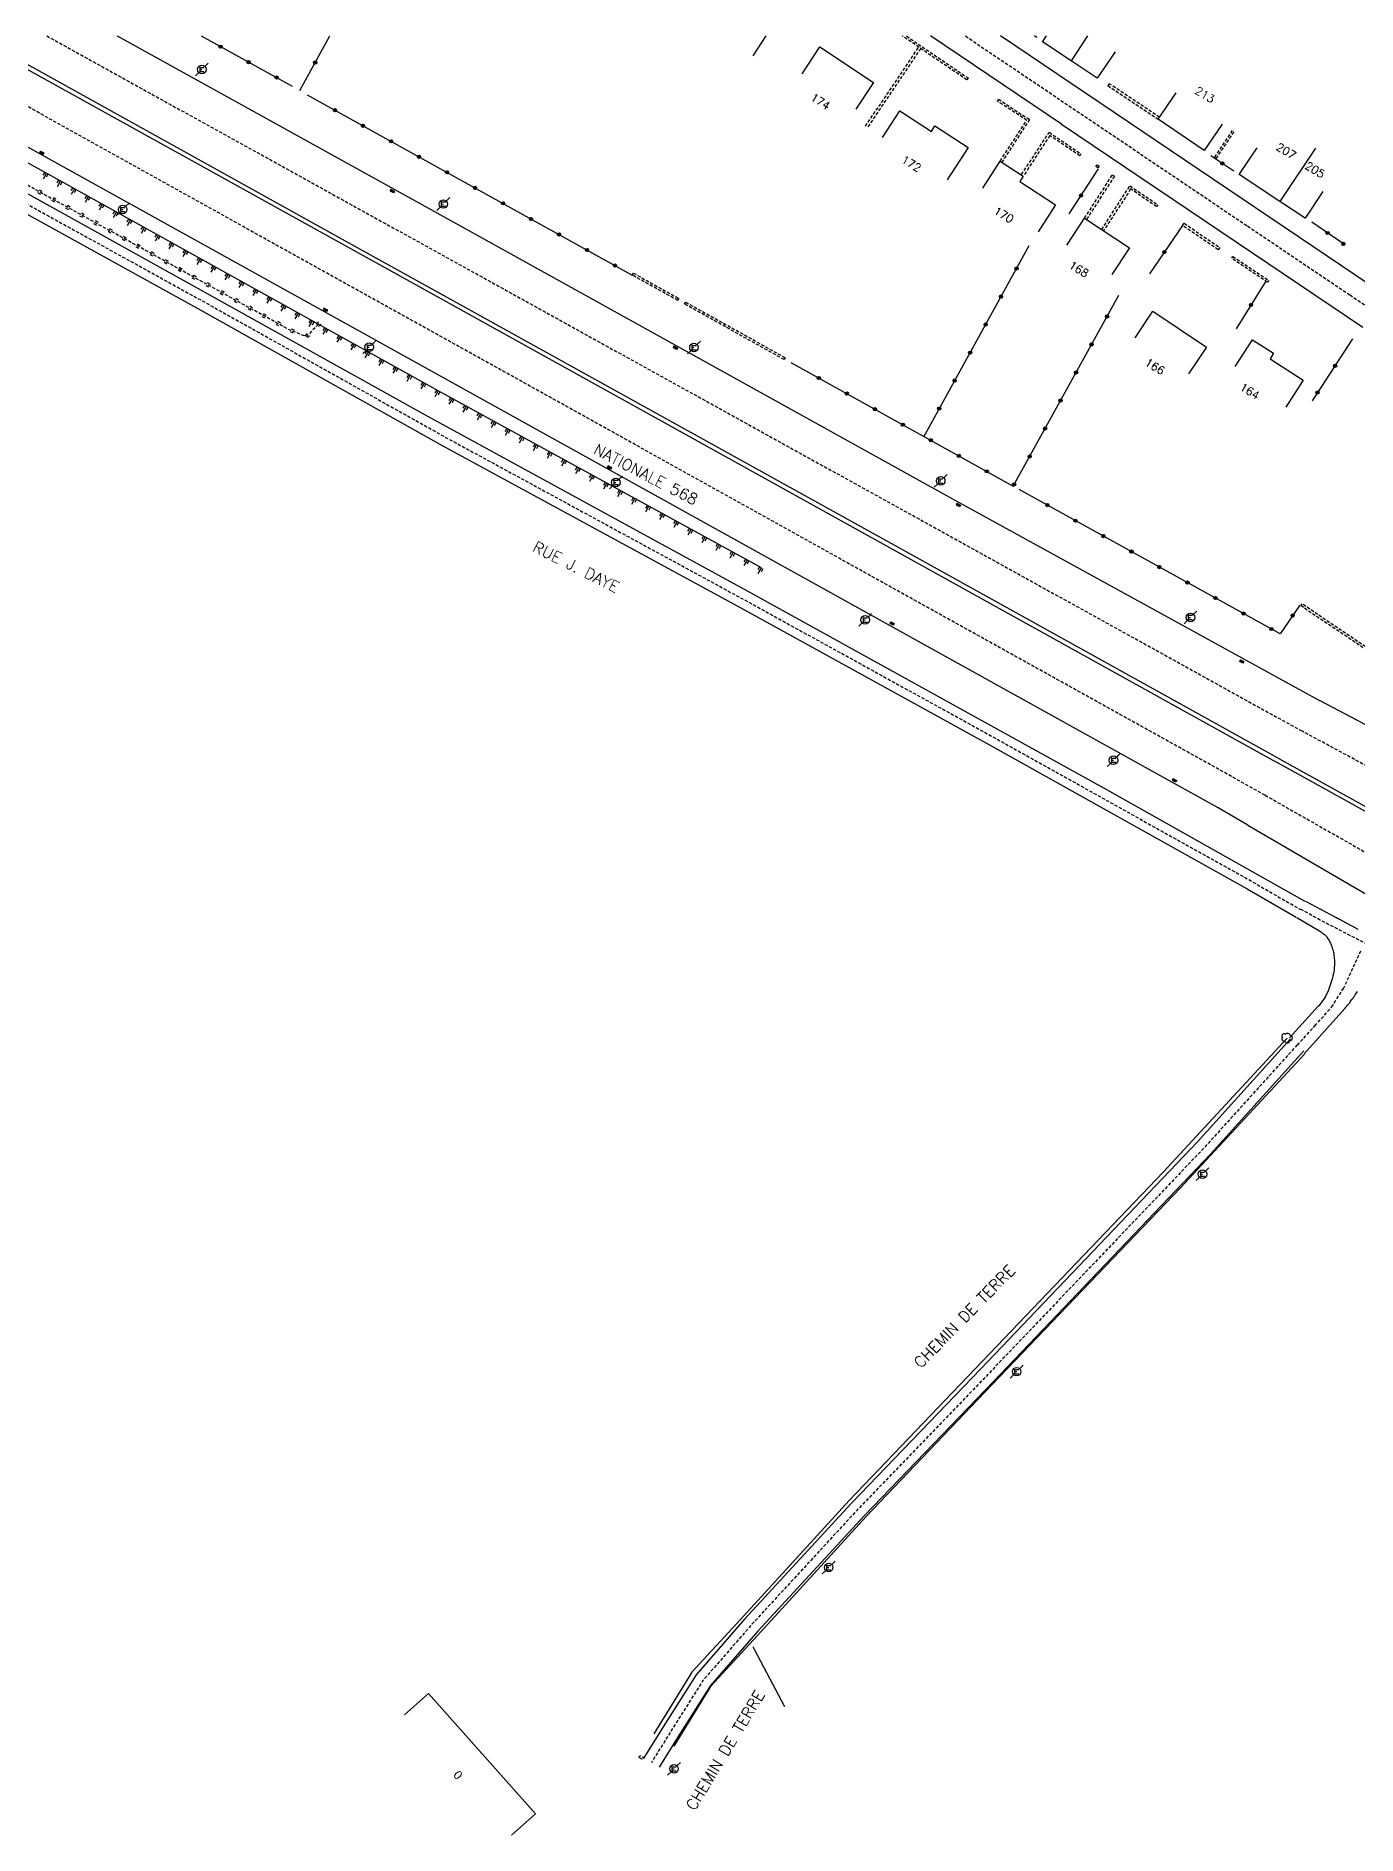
# Model space of a CAD drawing. Header units: millimetres. Extents: x 160000 to 161001, y 127000 to 128000.
# Drawn here: x 160671.1 to 160877.4, y 127719 to 128000 of the extents above; entities that cross this region are included whole.
import ezdxf
from ezdxf.enums import TextEntityAlignment as Align

# ---------------------------------------------------------------- set-up
doc = ezdxf.new("R2010")
doc.units = ezdxf.units.MM
doc.linetypes.add('DASHED', pattern=[0.75, 0.5, -0.25])
doc.layers.get('0').update_dxf_attribs({"linetype": 'CONTINUOUS'})
for name, color, linetype in [('W0001', 6, 'DASHED'), ('W0008', 7, 'CONTINUOUS'), ('W0100', 7, 'CONTINUOUS'), ('W0112', 1, 'DASHED'), ('W0211', 2, 'CONTINUOUS'), ('W0220', 5, 'DASHED'), ('W0300', 7, 'CONTINUOUS'), ('W0302', 3, 'CONTINUOUS'), ('W0322', 7, 'CONTINUOUS'), ('W0400', 7, 'CONTINUOUS'), ('W0471', 7, 'CONTINUOUS'), ('W0989', 7, 'CONTINUOUS'), ('W0991', 7, 'CONTINUOUS'), ('W1102', 7, 'CONTINUOUS')]:
    doc.layers.add(name, color=color, linetype=linetype)
doc.styles.get("Standard").update_dxf_attribs({"font": 'romans.shx', "width": 0.85})

# ---------------------------------------------------------------- blocks, each defined once
blk = doc.blocks.new('t322o')
at = {"color": 0, "linetype": 'Continuous'}
for radius in [0.25, 0.15]:
    blk.add_circle((0, 0), radius, dxfattribs=at)
blk = doc.blocks.new('T400')
for p, q in [((-0.15, 0.3), (0.15, 0.3)), ((-0.15, -0.25), (-0.15, 0.3)), ((-0.15, 0.15), (0.15, 0.15)), ((-0.15, 0), (0.15, 0)), ((0.15, 0.3), (0.15, -0.25)), ((-0.15, -0.15), (0.15, -0.15)), ((-0.15, -0.25), (-0.15, -0.3)), ((-0.15, -0.3), (0.15, -0.3)), ((0.15, -0.3), (0.15, -0.25))]:
    blk.add_line(p, q)
blk = doc.blocks.new('T471')
for p, q in [((-0.333334, 0.333334), (-0.333334, -0.333334)), ((-0.333334, 0.333334), (0.333334, 0.333334)), ((-0.333334, 0), (0, 0)), ((0.500001, 0.500001), (1.000002, 1.000002)), ((-0.500001, -0.500001), (-1.000002, -1.000002)), ((-0.333334, -0.333334), (0.333334, -0.333334))]:
    blk.add_line(p, q)
blk.add_ellipse((0, 0), major_axis=(0.471405, 0.471405), ratio=1, start_param=5.4977871438, end_param=11.780972451)
blk = doc.blocks.new('t211o')
at = {"color": 0, "linetype": 'Continuous'}
for p, q in [((-0.29, 0.5), (-0.29, 0)), ((0, 1), (0, 0)), ((0.29, 0.5), (0.29, 0))]:
    blk.add_line(p, q, dxfattribs=at)
blk = doc.blocks.new('t220o')
at = {"color": 0, "linetype": 'Continuous'}
for p, q in [((-0.25, 0.25), (0.25, 0.25)), ((-0.25, -0.25), (0.25, -0.25))]:
    blk.add_line(p, q, dxfattribs=at)
blk = doc.blocks.new('T300')
for p, q in [((-0.8, 0.51), (-0.86, 0.34)), ((-0.86, 0.34), (-0.86, 0.17)), ((-0.86, 0.17), (-0.74, 0.06)), ((-0.69, 0.63), (-0.8, 0.51)), ((-0.8, -0.06), (-0.74, 0.06)), ((-0.74, 0.06), (-0.69, 0.11)), ((-0.57, 0.69), (-0.69, 0.63)), ((-0.46, 0.69), (-0.57, 0.69)), ((-0.29, 0.63), (-0.46, 0.69)), ((-0.29, 0.63), (-0.17, 0.74)), ((-0.23, 0.57), (-0.29, 0.63)), ((-0.17, 0.74), (-0.06, 0.8)), ((-0.06, 0.8), (0.06, 0.8)), ((0.06, 0.8), (0.23, 0.74)), ((0.23, 0.74), (0.34, 0.63)), ((0.34, 0.63), (0.4, 0.51)), ((0.46, 0.46), (0.34, 0.46)), ((0.4, 0.51), (0.4, 0.46)), ((0.57, 0.4), (0.46, 0.46)), ((0.57, 0.4), (0.69, 0.29)), ((0.69, 0.29), (0.74, 0.17)), ((0.74, 0.06), (0.69, -0.17)), ((0.74, 0.17), (0.74, 0.06)), ((-0.8, -0.17), (-0.8, -0.06)), ((-0.8, -0.23), (-0.8, -0.17)), ((-0.74, -0.34), (-0.8, -0.23)), ((-0.69, -0.4), (-0.74, -0.34)), ((-0.51, -0.46), (-0.69, -0.4)), ((-0.4, -0.46), (-0.51, -0.46)), ((-0.4, -0.46), (-0.34, -0.46)), ((-0.34, -0.46), (-0.34, -0.4)), ((-0.34, -0.51), (-0.34, -0.46)), ((-0.29, -0.63), (-0.34, -0.51)), ((-0.17, -0.74), (-0.29, -0.63)), ((-0.06, -0.8), (-0.17, -0.74)), ((0.06, -0.8), (-0.06, -0.8)), ((0.17, -0.74), (0.06, -0.8)), ((0.23, -0.69), (0.17, -0.74)), ((0.29, -0.46), (0.23, -0.46)), ((0.29, -0.63), (0.23, -0.69)), ((0.46, -0.4), (0.29, -0.46)), ((0.34, -0.51), (0.29, -0.63)), ((0.34, -0.51), (0.34, -0.46)), ((0.57, -0.34), (0.46, -0.4)), ((0.63, -0.29), (0.57, -0.34)), ((0.69, -0.17), (0.63, -0.29))]:
    blk.add_line(p, q)

msp = doc.modelspace()

# ---------------------------------------------------------------- linework, layer by layer
at = {"layer": 'W0001', "flags": 128}
for points in [[(160622.25, 128000), (160625.13, 127998.39), (160660.48, 127978.84), (160697.53, 127958.39), (160735.2, 127937.25), (160781.86, 127911.86), (160820.65, 127890.46), (160860.91, 127867.97), (160868.57, 127863.55)], [(160863.03, 127881.4), (160650.02, 128000)], [(160672.82, 128000), (160868.81, 127891.41)], [(160868.04, 127842.4), (160853.5, 127826.31), (160819.68, 127790.85), (160799.46, 127769.87), (160782.79, 127751.77), (160775.32, 127743.18), (160770.22, 127735.14), (160767.24, 127730.31)]]:
    msp.add_lwpolyline(points, dxfattribs=at)
at = {"layer": 'W0001'}
for points in [[(160816.24, 128000), (160860.28, 127970.32), (160876.25, 127959.56), (160961.18, 127902.31), (160988.6, 127883.83), (160997.31, 127877.73)], [(160942.67, 127851.93), (160922.12, 127863.07), (160906.69, 127870.95), (160868.81, 127891.41)], [(160863.03, 127881.4), (160903.68, 127858.28), (160915.31, 127852.05), (160933.47, 127843.87), (160937.3, 127841.75)], [(160884.37, 127855.34), (160871.65, 127861.89), (160868.66, 127863.57)], [(160868.07, 127842.36), (160870.8, 127845.37), (160873.42, 127848.31), (160875.25, 127851.19), (160878.06, 127857.31)]]:
    msp.add_lwpolyline(points, dxfattribs=at)
at = {"layer": 'W0008', "flags": 128}
for points in [[(160619.43, 128000), (160624.47, 127997.19), (160659.81, 127977.63), (160696.87, 127957.19), (160734.53, 127936.04), (160781.2, 127910.65), (160819.98, 127889.26), (160860.23, 127866.78), (160867.87, 127862.36)], [(160869.29, 127864.78), (160837.98, 127882.44), (160782.35, 127913.21), (160732.44, 127940.52), (160674.81, 127972.58), (160625.18, 128000)], [(160860.34, 127876.72), (160855.72, 127879.41), (160723.89, 127952.63), (160638.49, 128000)], [(160660.3, 128000), (160730.83, 127960.9), (160863.69, 127887.2), (160865.72, 127886.08), (160865.72, 127886.08)], [(160866.06, 127886.64), (160864.02, 127887.78), (160804.29, 127920.91), (160720.39, 127967.44), (160661.69, 128000)], [(160683.81, 128000), (160733.81, 127972.31), (160814.24, 127927.69), (160868.85, 127897.67), (160871.54, 127896.19)], [(160867, 127843.34), (160852.47, 127827.26), (160818.67, 127791.81), (160798.44, 127770.83), (160781.75, 127752.7), (160774.2, 127744.02), (160769.03, 127735.88), (160766.05, 127731.04)], [(160869.08, 127841.46), (160854.53, 127825.35), (160820.7, 127789.87), (160800.49, 127768.9), (160783.85, 127750.83), (160776.46, 127742.33), (160771.42, 127734.39), (160768.45, 127729.57)]]:
    msp.add_lwpolyline(points, dxfattribs=at)
at = {"layer": 'W0008'}
for points in [[(160831.22, 127986.25), (160810.77, 128000)], [(160883.76, 127958.17), (160821.72, 128000)], [(160831.22, 127986.25), (160878.3, 127954.49)], [(160945.2, 127856.73), (160919.73, 127870.83), (160871.54, 127896.19)], [(160865.72, 127886.08), (160906.65, 127863.37)], [(160906.96, 127863.96), (160866.06, 127886.64)], [(160860.34, 127876.72), (160909.1, 127848.3), (160923.23, 127843.21)], [(160869.33, 127864.84), (160874.04, 127862.36), (160874.09, 127862.32), (160874.16, 127862.29), (160874.22, 127862.26), (160874.29, 127862.22), (160874.35, 127862.19), (160874.42, 127862.16), (160874.47, 127862.12), (160874.54, 127862.09), (160874.6, 127862.06), (160874.67, 127862.02), (160875.61, 127861.52), (160876.56, 127861), (160877.5, 127860.49)], [(160867.97, 127862.31), (160871.43, 127860.25), (160871.46, 127860.23), (160871.49, 127860.22), (160871.52, 127860.2), (160871.54, 127860.18), (160871.57, 127860.17), (160871.6, 127860.15), (160871.63, 127860.13), (160871.65, 127860.12), (160871.68, 127860.1), (160871.71, 127860.08), (160871.83, 127860), (160871.95, 127859.92), (160872.07, 127859.82), (160872.17, 127859.73), (160872.29, 127859.63), (160872.39, 127859.53), (160872.49, 127859.43), (160872.6, 127859.31), (160872.68, 127859.21), (160872.77, 127859.09), (160872.86, 127858.96), (160872.89, 127858.93)], [(160872.89, 127858.93), (160872.94, 127858.84), (160873.01, 127858.71), (160873.09, 127858.58), (160873.16, 127858.45), (160873.23, 127858.31), (160873.29, 127858.17), (160873.34, 127858.03), (160873.4, 127857.89), (160873.45, 127857.75), (160873.53, 127857.52), (160873.59, 127857.3), (160873.65, 127857.08), (160873.71, 127856.85), (160873.75, 127856.61), (160873.79, 127856.38), (160873.83, 127856.14), (160873.84, 127855.91), (160873.87, 127855.68), (160873.88, 127855.44), (160873.88, 127855.12), (160873.86, 127854.8), (160873.84, 127854.48), (160873.8, 127854.16), (160873.75, 127853.84), (160873.69, 127853.53), (160873.62, 127853.21), (160873.55, 127852.89), (160873.47, 127852.57), (160873.37, 127852.26), (160873.25, 127851.87), (160873.11, 127851.48), (160872.98, 127851.09), (160872.81, 127850.71), (160872.64, 127850.34), (160872.45, 127849.98), (160872.24, 127849.63), (160872.02, 127849.29), (160871.79, 127848.96), (160871.53, 127848.65), (160871.5, 127848.63), (160871.48, 127848.61), (160871.47, 127848.58), (160871.45, 127848.57), (160871.43, 127848.54), (160871.4, 127848.52), (160871.4, 127848.49), (160871.37, 127848.47), (160871.35, 127848.46), (160871.33, 127848.43), (160866.82, 127843.5)], [(160869.14, 127841.03), (160875.46, 127848.09), (160875.48, 127848.1), (160875.49, 127848.12), (160875.51, 127848.14), (160875.51, 127848.16), (160875.54, 127848.17), (160875.55, 127848.18), (160875.56, 127848.21), (160875.58, 127848.22), (160875.59, 127848.24), (160875.61, 127848.26), (160875.76, 127848.42), (160875.9, 127848.59), (160876.05, 127848.77), (160876.19, 127848.94), (160876.32, 127849.12), (160876.44, 127849.3), (160876.58, 127849.48), (160876.71, 127849.67), (160876.84, 127849.84), (160876.97, 127850.03), (160876.97, 127850.03), (160877.09, 127850.21), (160877.21, 127850.4), (160877.33, 127850.58), (160877.47, 127850.76)]]:
    msp.add_lwpolyline(points, dxfattribs=at)
at = {"layer": 'W0100'}
for points in [[(160785.11, 128000), (160783.08, 127996.92)], [(160839.6, 127997.54), (160836.81, 127993.39), (160832.74, 127996.13), (160828.29, 127999.11), (160828.88, 128000)], [(160790.76, 127994.1), (160793.51, 127998.28), (160801.9, 127992.75), (160799.15, 127988.58)], [(160856.33, 127986.23), (160853.5, 127982.11), (160846.33, 127987.01), (160849.15, 127991.14)], [(160803.28, 127984.13), (160806, 127988.32), (160810.95, 127985.1), (160811.49, 127985.94), (160816.69, 127982.57), (160813.41, 127977.53)], [(160872.03, 127975.72), (160869.27, 127971.54), (160865.34, 127974.17), (160858.99, 127978.36), (160861.77, 127982.53)], [(160818.96, 127976.25), (160821.67, 127980.45), (160825.28, 127978.11), (160824.74, 127977.28), (160830.31, 127973.61), (160827.61, 127969.42)], [(160832.1, 127967.34), (160834.84, 127971.52), (160841.85, 127966.91), (160839.11, 127962.74)], [(160842.73, 127952.84), (160845.53, 127956.99), (160853.86, 127951.37), (160851.06, 127947.23)], [(160858.35, 127948.35), (160861.06, 127952.54), (160864.33, 127950.43), (160863.82, 127949.56), (160868.97, 127946.24), (160866.25, 127942.04)]]:
    msp.add_lwpolyline(points, dxfattribs=at)
at = {"layer": 'W0100', "flags": 128}
msp.add_lwpolyline([(160728.66, 127737.77), (160732.4, 127741.09), (160749.11, 127722.31), (160745.38, 127718.98)], dxfattribs=at)
at = {"layer": 'W0112'}
for points in [[(160816.65, 127993.44), (160816.44, 127993.15), (160806.4, 128000)], [(160807.03, 128000), (160816.65, 127993.44)], [(160800.64, 127985.9), (160808.97, 127998.25)], [(160809.26, 127998.05), (160800.94, 127985.7)], [(160821.68, 127980.47), (160825.82, 127986.82), (160821.23, 127989.84), (160821.42, 127990.13), (160826.26, 127986.95), (160821.94, 127980.31)], [(160846.53, 127987.3), (160838.67, 127992.55), (160838.48, 127992.25), (160846.33, 127987.01)], [(160825.01, 127978.34), (160829.31, 127984.95), (160834.29, 127981.58), (160834.1, 127981.29), (160829.42, 127984.46), (160825.31, 127978.14)], [(160857.91, 127985.23), (160855.13, 127981.07), (160855.41, 127980.88), (160858.2, 127985.04)], [(160836.6, 127979.6), (160836.8, 127979.89), (160837.11, 127979.68), (160836.91, 127979.39), (160836.6, 127979.6)], [(160834.84, 127971.52), (160839.2, 127978.3), (160839.5, 127978.11), (160835.14, 127971.33)], [(160837.52, 127969.78), (160841.93, 127976.59), (160846.29, 127973.63), (160846.08, 127973.34), (160842.04, 127976.1), (160837.82, 127969.59)], [(160850.14, 127970.38), (160850.38, 127970.74), (160855.96, 127966.98), (160855.72, 127966.62), (160850.14, 127970.38)], [(160863.43, 127961.54), (160857.82, 127965.28), (160858.01, 127965.57), (160863.62, 127961.82), (160863.43, 127961.54)], [(160771.52, 127959), (160771.35, 127958.7), (160764.23, 127962.65), (160764.41, 127962.96), (160771.52, 127959)], [(160772.58, 127958.42), (160788.12, 127949.73), (160787.95, 127949.44), (160772.41, 127958.12), (160772.58, 127958.42)], [(160878.7, 127904.6), (160876.21, 127906.28), (160873.72, 127907.96), (160871.24, 127909.64), (160868.77, 127911.31), (160868.59, 127911.07), (160871.06, 127909.39), (160873.55, 127907.71), (160876.04, 127906.03), (160878.52, 127904.35)], [(160878.7, 127904.6), (160876.21, 127906.28), (160873.72, 127907.96), (160871.24, 127909.64), (160868.77, 127911.31), (160868.59, 127911.07), (160871.06, 127909.39), (160873.55, 127907.71), (160876.04, 127906.03), (160878.52, 127904.35)]]:
    msp.add_lwpolyline(points, dxfattribs=at)
at = {"layer": 'W0112', "flags": 128}
msp.add_lwpolyline([(160765.24, 127731.11), (160765.42, 127731.41), (160766.05, 127731.04), (160765.87, 127730.74)], close=True, dxfattribs=at)
at = {"layer": 'W0211', "flags": 128}
msp.add_lwpolyline([(160784.39, 127916.94), (160734.5, 127944.24), (160676.87, 127976.3), (160633.97, 128000)], dxfattribs=at)
at = {"layer": 'W0220', "flags": 128}
msp.add_lwpolyline([(160715.23, 127954.96), (160713.32, 127953.04), (160710.56, 127954.16), (160627.66, 128000)], dxfattribs=at)
at = {"layer": 'W0302', "flags": 128}
for points in [[(160866.5, 127843.45), (160847.19, 127822.55), (160817.75, 127791.8), (160798.1, 127771.23), (160781.07, 127752.61), (160773.55, 127744.41), (160767.62, 127734.79)], [(160869.18, 127840.98), (160849.85, 127820.05), (160820.38, 127789.28), (160800.76, 127768.75), (160783.76, 127750.15), (160776.47, 127742.2), (160770.72, 127732.87)], [(160783.04, 127748.41), (160783.31, 127747.89), (160788.01, 127739.06)]]:
    msp.add_lwpolyline(points, dxfattribs=at)
at = {"layer": 'W0322'}
for points in [[(160696.93, 128000), (160711.11, 127992.18)], [(160712.31, 127991.47), (160717.01, 128000)], [(160827.42, 127999.74), (160827.04, 128000)], [(160713.45, 127990.83), (160764.23, 127962.65)], [(160832.43, 127972.23), (160837.02, 127979.27)], [(160858.16, 127978.88), (160854.56, 127981.29)], [(160850.14, 127970.38), (160844.99, 127962.86)], [(160875.25, 127967.52), (160870.31, 127970.94)], [(160809.74, 127937.41), (160826.19, 127967.25)], [(160789, 127949), (160823.72, 127929.69), (160840.2, 127959.52)], [(160863.17, 127961.71), (160858.49, 127954.25)], [(160876.7, 127952.67), (160870.37, 127943.03)], [(160868.45, 127911.09), (160865.37, 127906.62), (160824.66, 127929.14)]]:
    msp.add_lwpolyline(points, dxfattribs=at)
at = {"layer": 'W1102'}
for points in [[(160835.32, 128000), (160832.74, 127996.13)], [(160870.89, 127982.49), (160865.34, 127974.17)]]:
    msp.add_lwpolyline(points, dxfattribs=at)

# ---------------------------------------------------------------- block references
at = {"layer": 'W0211'}
for p, rotation in [((160672.77, 127978.56), 151.0778810664901), ((160674.96, 127977.35), 151.0778810664901), ((160677.15, 127976.14), 150.9135661601039), ((160679.33, 127974.93), 150.9135661601039), ((160681.52, 127973.71), 150.9135661601039), ((160683.7, 127972.5), 150.9135661601039), ((160685.89, 127971.28), 150.9135661601039), ((160688.07, 127970.06), 150.9135661601039), ((160690.26, 127968.85), 150.9135661601039), ((160692.44, 127967.63), 150.9135661601039), ((160694.62, 127966.42), 150.9135661601039), ((160696.81, 127965.2), 150.9135661601039), ((160698.99, 127963.99), 150.9135661601039), ((160701.18, 127962.77), 150.9135661601039), ((160703.36, 127961.56), 150.9135661601039), ((160705.55, 127960.34), 150.9135661601039), ((160707.73, 127959.13), 150.9135661601039), ((160709.92, 127957.91), 150.9135661601039), ((160712.1, 127956.7), 150.9135661601039), ((160714.29, 127955.48), 150.9135661601039), ((160716.47, 127954.27), 150.9135661601039), ((160718.66, 127953.05), 150.9135661601039), ((160720.84, 127951.84), 150.9135661601039), ((160723.03, 127950.62), 150.9135661601039), ((160725.21, 127949.4), 150.9135661601039), ((160727.4, 127948.19), 150.9135661601039), ((160729.58, 127946.97), 150.9135661601039), ((160731.77, 127945.76), 150.9135661601039), ((160733.95, 127944.54), 150.9135661601039), ((160736.14, 127943.34), 151.3112563129025), ((160738.33, 127942.14), 151.3112563129025), ((160740.53, 127940.94), 151.3112563129025), ((160742.72, 127939.74), 151.3112563129025), ((160744.91, 127938.54), 151.3112563129025), ((160747.11, 127937.34), 151.3112563129025), ((160749.3, 127936.14), 151.3112563129025), ((160751.49, 127934.94), 151.3112563129025), ((160753.69, 127933.74), 151.3112563129025), ((160755.88, 127932.54), 151.3112563129025), ((160758.07, 127931.34), 151.3112563129025), ((160760.26, 127930.14), 151.3112563129025), ((160762.46, 127928.94), 151.3112563129025), ((160764.65, 127927.74), 151.3112563129025), ((160766.84, 127926.54), 151.3112563129025), ((160769.04, 127925.34), 151.3112563129025), ((160771.23, 127924.14), 151.3112563129025), ((160773.42, 127922.94), 151.3112563129025), ((160775.62, 127921.74), 151.3112563129025), ((160777.81, 127920.54), 151.3112563129025), ((160780, 127919.34), 151.3112563129025), ((160782.2, 127918.14), 151.3112563129025), ((160784.39, 127916.94), 151.3112563129025)]:
    msp.add_blockref('t211o', p, dxfattribs=dict(at, rotation=rotation))
at = {"layer": 'W0220'}
for p, rotation in [((160671.78, 127975.6), 151.0590354517473), ((160673.97, 127974.39), 151.0590354517473), ((160676.15, 127973.18), 151.0590354517473), ((160678.34, 127971.97), 151.0590354517473), ((160680.53, 127970.76), 151.0590354517473), ((160682.72, 127969.55), 151.0590354517473), ((160684.91, 127968.34), 151.0590354517473), ((160687.09, 127967.13), 151.0590354517473), ((160689.28, 127965.92), 151.0590354517473), ((160691.47, 127964.71), 151.0590354517473), ((160693.66, 127963.5), 151.0590354517473), ((160695.84, 127962.29), 151.0590354517473), ((160698.03, 127961.08), 151.0590354517473), ((160700.22, 127959.87), 151.0590354517473), ((160702.41, 127958.66), 151.0590354517473), ((160704.6, 127957.46), 151.0590354517473), ((160706.78, 127956.25), 151.0590354517473), ((160708.97, 127955.04), 151.0590354517473), ((160711.19, 127953.9), 157.9278388890027), ((160713.47, 127953.18), 225.1840652831689), ((160715.23, 127954.96), 225.1840652831689)]:
    msp.add_blockref('t220o', p, dxfattribs=dict(at, rotation=rotation))
at = {"layer": 'W0300'}
msp.add_blockref('T300', (160866.5, 127843.45), dxfattribs=at)
at = {"layer": 'W0322'}
for p, rotation in [((160699.95, 127998.34), 331.1255722144844), ((160704.33, 127995.92), 331.1255722144851), ((160714.73, 127995.85), 61.11030425833277), ((160708.71, 127993.51), 331.1255722144771), ((160717.82, 127988.4), 330.9730077489932), ((160722.19, 127985.98), 330.9730077490159), ((160726.57, 127983.55), 330.9730077489851), ((160730.94, 127981.13), 330.9730077490086), ((160735.31, 127978.7), 330.9730077489924), ((160856.36, 127980.09), 342.6607912681113), ((160739.68, 127976.27), 330.9730077490013), ((160744.05, 127973.85), 330.9730077489996), ((160834.29, 127975.08), 56.90593188794485), ((160748.42, 127971.42), 330.9730077490078), ((160752.8, 127969), 330.9730077490078), ((160872.78, 127969.23), 145.2621744575986), ((160875.24, 127967.52), 145.2621744576055), ((160757.17, 127966.57), 330.9730077489932), ((160847.31, 127966.26), 235.608409624427), ((160761.54, 127964.15), 330.9730077490078), ((160824.23, 127963.68), 61.12931399724584), ((160821.81, 127959.3), 61.12931399725642), ((160838.36, 127956.19), 61.0777950879673), ((160860.83, 127957.98), 342.6607912681113), ((160819.4, 127954.92), 61.12931399724182), ((160816.98, 127950.54), 61.12931399725642), ((160835.94, 127951.82), 61.07779508797133), ((160873.96, 127948.49), 236.6938953991817), ((160793.37, 127946.57), 330.9153899478553), ((160814.57, 127946.17), 61.12931399724584), ((160833.52, 127947.44), 61.07779508795673), ((160797.74, 127944.14), 330.9153899478699), ((160831.1, 127943.06), 61.07779508795269), ((160871.21, 127944.31), 236.6938953991817), ((160802.11, 127941.71), 330.9153899478619), ((160806.48, 127939.28), 330.9153899478691), ((160812.16, 127941.79), 61.12931399724987), ((160810.85, 127936.85), 330.9153899478699), ((160828.69, 127938.69), 61.07779508797537), ((160815.22, 127934.42), 330.9153899478699), ((160826.27, 127934.31), 61.07779508796077), ((160819.59, 127931.99), 330.9153899478699), ((160823.85, 127929.94), 61.07779508795673), ((160829.03, 127926.72), 151.0471139441983), ((160833.41, 127924.3), 151.0471139441902), ((160837.78, 127921.88), 151.0471139441902), ((160842.16, 127919.46), 151.0471139441902), ((160846.53, 127917.04), 151.0471139441902), ((160850.91, 127914.62), 151.0471139441902), ((160855.28, 127912.2), 151.0471139441829), ((160859.66, 127909.78), 151.0471139441902), ((160867.34, 127909.48), 235.4255158215739), ((160864.03, 127907.36), 151.0471139441902)]:
    msp.add_blockref('t322o', p, dxfattribs=dict(at, rotation=rotation))
at = {"layer": 'W0400', "rotation": 240.9006}
for p in [(160672.01, 127981.74), (160726.75, 127975.77), (160716.29, 127957.22), (160770.94, 127951.3), (160760.64, 127932.6), (160815.16, 127926.73), (160804.77, 127908.23), (160859.36, 127902.3), (160848.89, 127883.72)]:
    msp.add_blockref('T400', p, dxfattribs=at)
at = {"layer": 'W0471'}
for p in [(160697.03, 127994.76), (160684.67, 127972.9), (160734.73, 127973.75), (160723.16, 127951.38), (160773.86, 127951.33), (160761.68, 127930.26), (160812.39, 127930.5), (160800.59, 127908.79), (160851.38, 127909.17), (160839.37, 127886.88), (160853.26, 127822.21), (160824.25, 127791.36), (160794.9, 127760.76), (160770.75, 127729.32)]:
    msp.add_blockref('T471', p, dxfattribs=at)

# ---------------------------------------------------------------- texts
at = {"layer": 'W0989'}
for s, rotation, p in [('NATIONALE 568', 332.6608, (160766.37, 127931.52)), ('RUE J. DAYE', 333.1961, (160755.47, 127917.07)), ('CHEMIN DE TERRE', 45.6422, (160816.08, 127800)), ('CHEMIN DE TERRE', 58.8972, (160778.74, 127732.23))]:
    msp.add_text(s, height=1.75, rotation=rotation, dxfattribs=at).set_placement(p, align=Align.MIDDLE)
at = {"layer": 'W0991'}
for s, rotation, p in [('174', 327.6608, (160793.61, 127989.77)), ('213', 328.6608, (160853.64, 127990.82)), ('207', 328.6608, (160866.31, 127982.03)), ('172', 328.6608, (160807.8, 127980.05)), ('205', 328.6608, (160870.83, 127979.1)), ('170', 328.6608, (160822.24, 127972.06)), ('168', 328.6608, (160833.95, 127963.57)), ('166', 328.6608, (160845.83, 127948.38)), ('164', 328.6608, (160860.64, 127944.51)), ('0', 311.6628, (160737.02, 127728.37))]:
    msp.add_text(s, height=1.25, rotation=rotation, dxfattribs=at).set_placement(p, align=Align.MIDDLE)

doc.saveas('drawing.dxf')
